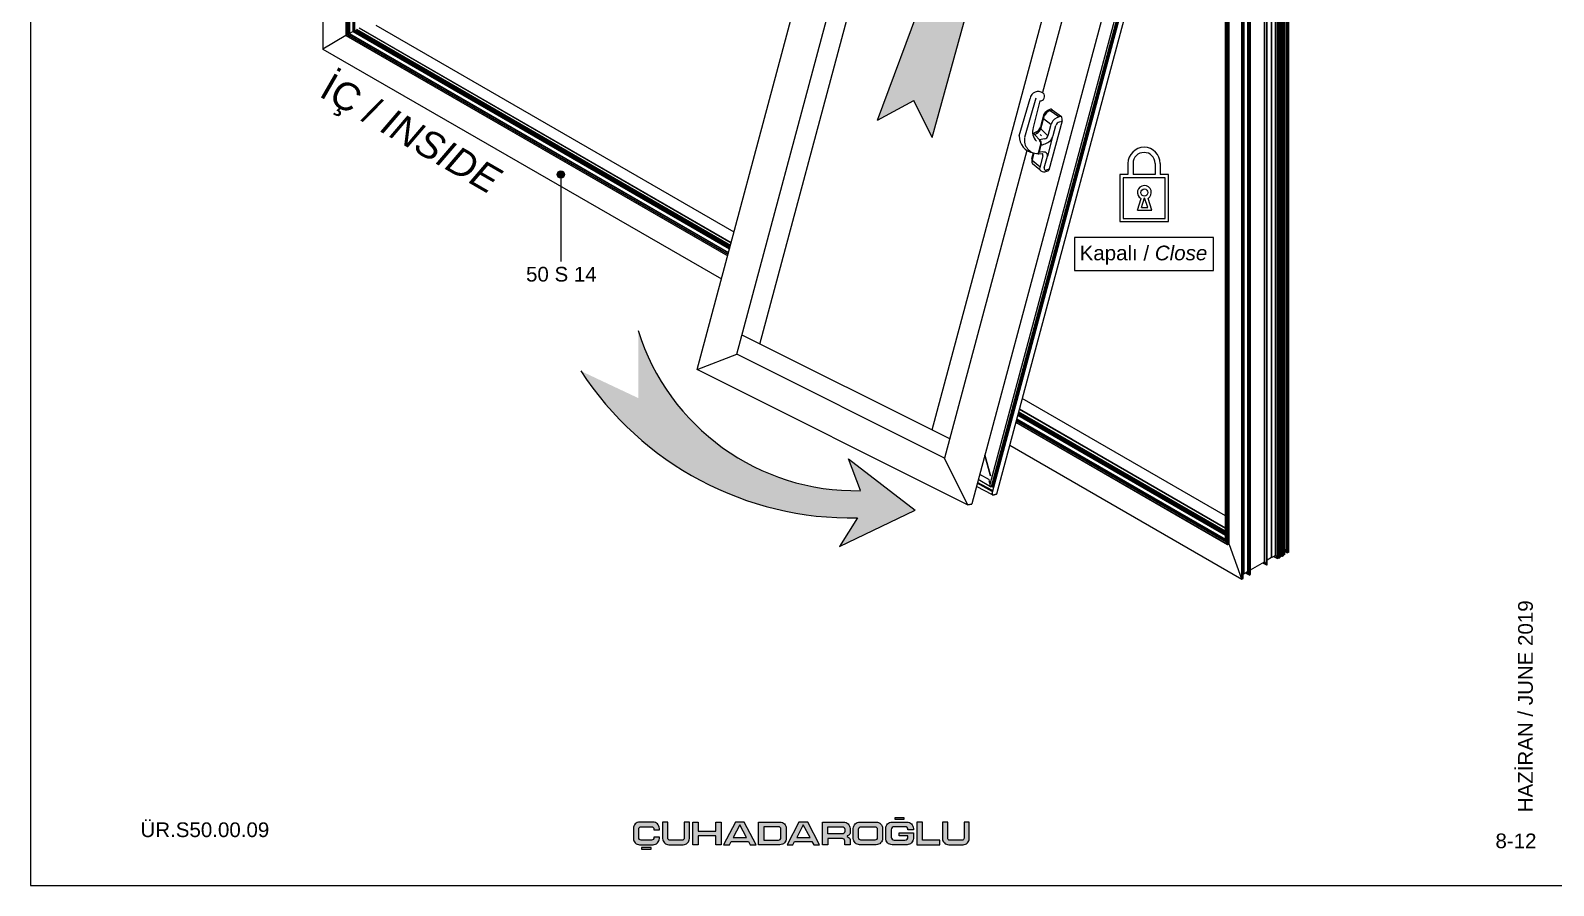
# Model space of a CAD drawing. Header units: millimetres. Extents: x 221 to 2771, y 196 to 840.
# Drawn here: x 461.3 to 668.9, y 195.6 to 312.1 of the extents above; entities that cross this region are included whole.
import ezdxf

# ---------------------------------------------------------------- set-up
doc = ezdxf.new("R2010")
doc.units = ezdxf.units.MM
for name, color, linetype in [('ANTET', 7, 'Continuous'), ('antet_k', 7, 'Continuous'), ('yazı_numara_k', 21, 'Continuous')]:
    doc.layers.add(name, color=color, linetype=linetype)
doc.styles.get("Standard").update_dxf_attribs({"font": 'arial.ttf'})

# ---------------------------------------------------------------- blocks, each defined once
blk = doc.blocks.new('yuvarlakk')
at = {"layer": 'yazı_numara_k'}
blk.add_hatch(color=21, dxfattribs=at).paths.add_polyline_path([(-159.09, 172.8, -1), (-160.09, 172.8, -1)])
at = {"layer": 'yazı_numara_k', "color": 21}
blk.add_circle((-159.59, 172.8), 0.5, dxfattribs=at)
blk = doc.blocks.new('K-1')
at = {"color": 7}
for p, q in [((-4994.1, -1515.8), (-4986.5, -1487.3)), ((-4990.6, -1517.6), (-4983.6, -1491.5)), ((-4988.6, -1518.5), (-4981.6, -1492.4)), ((-4986.9, -1519.4), (-4979.9, -1493.3)), ((-4980.3, -1483.9), (-4986.3, -1486.9)), ((-4986.3, -1486.9), (-4980.3, -1483.9)), ((-4986.3, -1488), (-4985.1, -1490.1)), ((-4985.1, -1490.1), (-4986.3, -1488)), ((-4983.9, -1491.3), (-4491.8, -1737.4)), ((-4979.9, -1483.9), (-4481.5, -1733.1)), ((-5403.1, -2916.6), (-5025.3, -1506.7)), ((-5019.3, -1503.4), (-5025.3, -1506.4)), ((-5025.3, -1506.4), (-5019.3, -1503.4)), ((-4985.4, -1603.6), (-5025.3, -1507.3)), ((-5018.9, -1503.4), (-4526.3, -1749.7)), ((-4980, -1522.9), (-4975.2, -1505.1)), ((-4977.8, -1499.7), (-4978.2, -1499.8)), ((-4978.2, -1499.8), (-4977.8, -1499.7)), ((-4978.2, -1502.1), (-4977.4, -1503.3)), ((-4977.4, -1503.3), (-4978.2, -1502.1)), ((-4977.6, -1499.7), (-4496.7, -1740.1)), ((-4976.4, -1504.4), (-4975.3, -1505.1)), ((-4975.3, -1505.1), (-4976.4, -1504.4)), ((-4976.2, -1500.4), (-4976.2, -1498.6)), ((-4976.1, -1499), (-4975.2, -1500.6)), ((-4975.2, -1500.6), (-4976.1, -1499)), ((-4975.9, -1498.4), (-4494.2, -1739.2)), ((-4975.7, -1495.4), (-4973.7, -1498.8)), ((-4973.7, -1498.8), (-4975.7, -1495.4)), ((-4975.1, -1505.3), (-4972.5, -1509.9)), ((-4972.5, -1509.9), (-4975.1, -1505.3)), ((-4972.2, -1510.1), (-4501.8, -1745.3)), ((-4959, -1533.3), (-4965.1, -1513.6)), ((-5331, -2889), (-4986.1, -1601.8)), ((-4985.4, -1603.6), (-4609.3, -1791.6)), ((-5289.5, -2870.3), (-4963.6, -1653.9)), ((-4994.7, -1638.4), (-4618.6, -1826.4)), ((-4496.7, -1740.1), (-4869, -3129.6)), ((-4491.8, -1737.4), (-4867.6, -3140)), ((-4494.2, -1739.2), (-4866.8, -3129.5)), ((-4481.5, -1733.1), (-4859.3, -3143)), ((-4501.8, -1745.3), (-4496.7, -1740.1)), ((-4496.7, -1740.1), (-4494.2, -1739.2)), ((-4494.2, -1739.2), (-4491.8, -1737.4)), ((-4491.8, -1737.4), (-4481.5, -1733.1)), ((-4526.3, -1749.9), (-4904.4, -3160.9)), ((-4501.8, -1745.3), (-4871.6, -3125.3)), ((-4526.3, -1749.9), (-4609.3, -1791.6)), ((-4609.3, -1791.6), (-4775.9, -2413.5)), ((-4650.8, -1810.3), (-4976.7, -3026.7)), ((-4804.1, -2518.8), (-4953.9, -3077.6)), ((-4944.5, -3042.8), (-5321.7, -2854.2)), ((-5403.1, -2916.6), (-5331, -2889)), ((-4953.9, -3077.6), (-5331, -2889)), ((-4911.9, -3162.2), (-5403.1, -2916.6)), ((-4912, -3162), (-4953.9, -3077.6)), ((-4870.4, -3110), (-4880.6, -3072.2)), ((-4880.6, -3072.2), (-4870.4, -3110)), ((-4867.2, -3138.5), (-4894.3, -3123.4)), ((-4866.7, -3136.4), (-4893.9, -3121.6)), ((-4870.3, -3129.5), (-4892.5, -3116.6)), ((-4872.3, -3117.2), (-4890, -3107.2)), ((-4871.3, -3123.8), (-4872.6, -3118.7)), ((-4872.6, -3118.7), (-4871.3, -3123.8)), ((-4871.2, -3128.1), (-4871.5, -3126.7)), ((-4871.5, -3126.7), (-4871.2, -3128.1)), ((-4866.5, -3144.5), (-4895.8, -3128.9)), ((-4869.2, -3129.8), (-4869.5, -3129.8)), ((-4869.5, -3129.8), (-4869.2, -3129.8)), ((-4867.2, -3129.6), (-4868.7, -3128.3)), ((-4867.4, -3129.2), (-4867.9, -3127.5)), ((-4867.9, -3127.5), (-4867.4, -3129.2)), ((-4866.9, -3143.8), (-4867.6, -3141.4)), ((-4867.6, -3141.4), (-4866.9, -3143.8)), ((-4859.5, -3143.3), (-4866.1, -3144.7)), ((-4866.1, -3144.7), (-4859.5, -3143.3)), ((-4865, -3130.1), (-4865.6, -3127.9)), ((-4865.6, -3127.9), (-4865, -3130.1)), ((-4904.7, -3161.3), (-4911.3, -3162.7)), ((-4911.3, -3162.7), (-4904.7, -3161.3))]:
    blk.add_line(p, q, dxfattribs=at)
for p, q in [((-4818.1, -2492.1), (-4798.5, -2424.2)), ((-4808.1, -2494.6), (-4787.4, -2423.3)), ((-4780.9, -2428.3), (-4793, -2476.9)), ((-4773.3, -2452.5), (-4779.7, -2475.6)), ((-4779, -2479.5), (-4772.8, -2456.9)), ((-4760.6, -2471.6), (-4773.9, -2460.9)), ((-4761.9, -2446.4), (-4758.3, -2444.7)), ((-4746.5, -2457.8), (-4761.9, -2446.4)), ((-4758.4, -2444.6), (-4741.3, -2456.9)), ((-4788, -2485.5), (-4793.6, -2488.3)), ((-4790.2, -2489.9), (-4780, -2500.6)), ((-4778, -2491.9), (-4780.1, -2489.6)), ((-4766, -2492.2), (-4779, -2479.5)), ((-4761.2, -2473.8), (-4766, -2492.2)), ((-4740.3, -2465.1), (-4764.2, -2554.4)), ((-4756.6, -2491.7), (-4751.6, -2473)), ((-4745.6, -2466.9), (-4740.3, -2465.3)), ((-4782.6, -2521.4), (-4778.9, -2507.2)), ((-4778.1, -2506.6), (-4782.5, -2522.9)), ((-4772, -2497.3), (-4781.1, -2499.5)), ((-4758.1, -2495.7), (-4766.9, -2529.2)), ((-4795.2, -2533.4), (-4792.4, -2523)), ((-4780.7, -2548.1), (-4794.3, -2537.3)), ((-4780.7, -2553.9), (-4794.3, -2542.7)), ((-4794.1, -2535.6), (-4790.8, -2523.5)), ((-4782.8, -2524.6), (-4776.6, -2524.3)), ((-4775.4, -2528.3), (-4781, -2549.4)), ((-4772.6, -2550.4), (-4766.9, -2529.2)), ((-4763.8, -2552.9), (-4769.2, -2554.5))]:
    blk.add_line(p, q)
for centre, radius, start, end in [((-4783.7, -2426.4), 15, 52.7871, 171.5945), ((-4779.9, -2420.4), 7.97, 263.1795, 48.2215), ((-4750.2, -2471.1), 29.6, 112.6899, 141.1267), ((-4756.6, -2462.7), 17.2, 107.8352, 160.1343), ((-4760.8, -2447.3), 3.62, 48.1609, 103.2485), ((-4740.4, -2478), 21.1, 92.4587, 142.2446), ((-4755.1, -2462.8), 15, 350.9978, 23.0368), ((-4768, -2484.1), 26, 163.9844, 223.5062), ((-4794.4, -2494.5), 6.21, 47.5105, 82.3819), ((-4794.7, -2473), 17, 283.7382, 337.6184), ((-4793.6, -2472.3), 14.4, 293.3289, 346.6633), ((-4740.4, -2478.4), 21.3, 141.3732, 167.5838), ((-4742.7, -2475.8), 9.31, 107.8377, 162.4542), ((-4787.5, -2492.8), 30.6, 178.7178, 260.6858), ((-4784.3, -2499.9), 24.5, 170.2801, 269.9979), ((-4789.3, -2506.9), 10.4, 358.3881, 44.152), ((-4787.9, -2506.4), 9.77, 359.0101, 36.3014), ((-4782, -2477.8), 30.9, 276.3442, 315.1928), ((-4773, -2490), 7.39, 277.9881, 342.6415), ((-4783.2, -2484.5), 27.5, 326.9254, 344.8784), ((-4779, -2536.5), 16.5, 169.3825, 202.0103), ((-4786.7, -2537.3), 7.51, 166.4554, 201.5888), ((-4788.6, -2520.1), 6.1, 315.0569, 347.817), ((-4784.6, -2522.2), 2.18, 277.0664, 340.7838), ((-4783.4, -2523.4), 1.36, 228.8686, 298.0319), ((-4776.7, -2546.5), 25.2, 77.0342, 102.7523), ((-4776.5, -2525.7), 1.38, 19.3484, 94.2982), ((-4781.2, -2526.4), 6.15, 342.1651, 11.623), ((-4772.7, -2527.7), 5.93, 345.0792, 74.28), ((-4773.3, -2551.2), 7.89, 167.1052, 200.4376), ((-4773.4, -2547.8), 9.54, 219.8388, 280.6142), ((-4769.8, -2551.6), 3.02, 157.3493, 281.7077), ((-4778.5, -2527.2), 30.8, 282.8344, 297.6659)]:
    blk.add_arc(centre, radius, start, end)
for centre, major_axis, start_param, end_param in [((-4985.8, -1487.8), (0.534, -0.864), 3.091253, 4.66205), ((-4985.8, -1487.8), (0.534, -0.864), 3.091253, 4.66205), ((-4984.1, -1489.6), (-1.07, 1.73), 1.520457, 2.406534), ((-4984.1, -1489.6), (-1.07, 1.73), 1.520457, 2.406534), ((-4979.9, -1484.6), (0.427, -0.691), 2.406534, 3.091253), ((-4979.9, -1484.6), (0.427, -0.691), 2.406534, 3.091253), ((-5024.9, -1507.1), (-0.427, 0.691), 6.232846, 7.803642), ((-5024.9, -1507.1), (-0.427, 0.691), 6.232846, 7.803642), ((-5018.8, -1504.3), (-0.534, 0.864), 5.548127, 6.232846), ((-5018.8, -1504.3), (-0.534, 0.864), 5.548127, 6.232846), ((-4977.1, -1501.6), (1.07, -1.73), 3.091253, 4.66205), ((-4977.1, -1501.6), (1.07, -1.73), 3.091253, 4.66205), ((-4977.5, -1500.2), (0.32, -0.519), 2.406534, 3.091253), ((-4977.5, -1500.2), (0.32, -0.519), 2.406534, 3.091253), ((-4976.4, -1502.8), (-1.07, 1.73), 1.520457, 2.305855), ((-4976.4, -1502.8), (-1.07, 1.73), 1.520457, 2.305855), ((-4975.8, -1498.9), (0.32, -0.519), 2.406534, 4.66205), ((-4975.8, -1498.9), (0.32, -0.519), 2.406534, 4.66205), ((-4975.3, -1505.4), (-0.214, 0.346), 4.66205, 5.447448), ((-4975.3, -1505.4), (-0.214, 0.346), 4.66205, 5.447448), ((-4975.5, -1500.8), (0.32, -0.519), 0.902539, 1.520457), ((-4975.5, -1500.8), (0.32, -0.519), 0.902539, 1.520457), ((-4974, -1499), (0.32, -0.519), 0.2232, 1.520457), ((-4974, -1499), (0.32, -0.519), 0.2232, 1.520457), ((-4972.2, -1509.8), (-0.214, 0.346), 1.520457, 2.406534), ((-4972.2, -1509.8), (-0.214, 0.346), 1.520457, 2.406534), ((-4872.4, -3118.7), (0.117, -0.389), 3.876651, 4.66205), ((-4872.4, -3118.7), (0.117, -0.389), 3.876651, 4.66205), ((-4870.4, -3126.5), (0.58, -1.95), 3.876651, 4.66205), ((-4870.4, -3126.5), (0.58, -1.95), 3.876651, 4.66205), ((-4871.5, -3123.8), (0.117, -0.389), 0.735059, 1.520457), ((-4871.5, -3123.8), (0.117, -0.389), 0.735059, 1.520457), ((-4870, -3127.9), (-0.58, 1.95), 1.520457, 3.091253), ((-4870, -3127.9), (-0.58, 1.95), 1.520457, 3.091253), ((-4869.3, -3129.2), (-0.175, 0.584), 3.091253, 3.876651), ((-4869.3, -3129.2), (-0.175, 0.584), 3.091253, 3.876651), ((-4868.3, -3127.5), (-0.175, 0.584), 4.66205, 5.874526), ((-4868.3, -3127.5), (-0.175, 0.584), 4.66205, 5.874526), ((-4866.4, -3141.2), (0.58, -1.95), 3.876651, 4.66205), ((-4866.4, -3141.2), (0.58, -1.95), 3.876651, 4.66205), ((-4867.1, -3129.1), (-0.175, 0.584), 1.520457, 3.876651), ((-4867.1, -3129.1), (-0.175, 0.584), 1.520457, 3.876651), ((-4866.4, -3143.7), (-0.292, 0.973), 1.520457, 3.091253), ((-4866.4, -3143.7), (-0.292, 0.973), 1.520457, 3.091253), ((-4865.9, -3128), (-0.175, 0.584), 4.66205, 7.018244), ((-4865.9, -3128), (-0.175, 0.584), 4.66205, 7.018244), ((-4859.7, -3142.5), (-0.234, 0.778), 3.091253, 3.876651), ((-4859.7, -3142.5), (-0.234, 0.778), 3.091253, 3.876651), ((-4911.5, -3161.9), (0.234, -0.778), 4.66205, 6.232846), ((-4911.5, -3161.9), (0.234, -0.778), 4.66205, 6.232846), ((-4905, -3160.3), (0.292, -0.973), 6.232846, 7.018244), ((-4905, -3160.3), (0.292, -0.973), 6.232846, 7.018244)]:
    blk.add_ellipse(centre, major_axis=major_axis, ratio=0.558745, start_param=start_param, end_param=end_param, dxfattribs=at)
blk = doc.blocks.new('kilit,')
at = {"color": 7}
for p, q in [((4560.27, -947.96), (4560.27, -949.48)), ((4560.98, -947.96), (4560.98, -949.48)), ((4563.97, -947.96), (4563.97, -949.48)), ((4564.68, -947.96), (4564.68, -949.48)), ((4561.57, -954.32), (4562.07, -952.75)), ((4561.57, -954.32), (4563.52, -954.32)), ((4562.12, -953.95), (4562.54, -952.63)), ((4562.12, -953.95), (4562.97, -953.95)), ((4562.97, -953.95), (4562.54, -952.63)), ((4563.52, -954.32), (4563.01, -952.72))]:
    blk.add_line(p, q, dxfattribs=at)
for points in [[(4560.27, -949.48), (4559.17, -949.48), (4559.17, -955.89), (4565.78, -955.89), (4565.78, -949.48), (4564.68, -949.48)], [(4563.97, -949.48), (4560.98, -949.48)]]:
    blk.add_lwpolyline(points, dxfattribs=at)
blk.add_lwpolyline([(4559.62, -949.93), (4559.62, -955.44), (4565.33, -955.44), (4565.33, -949.93)], close=True, dxfattribs=at)
blk.add_circle((4562.51, -951.92), 0.48, dxfattribs=at)
for centre, radius, start, end in [((4562.47, -947.96), 2.2, 0, 180), ((4562.47, -947.96), 1.5, 0, 180), ((4562.51, -951.92), 0.944, 301.491, 242.024)]:
    blk.add_arc(centre, radius, start, end, dxfattribs=at)
blk = doc.blocks.new('Rev.No.1A')
at = {"insert": (-570.02, 4668.22), "char_height": 2, "width": 54.4479, "attachment_point": 1}
blk.add_mtext('{\\C7;ÜR.S50.00.09}', dxfattribs=at)
blk = doc.blocks.new('S1.A')
at = {"color": 252}
blk.add_lwpolyline([(2269.17, -494.13), (2269.17, -791.13), (2479.17, -791.13), (2479.17, -494.13)], close=True, dxfattribs=at)
blk.add_blockref('Rev.No.1A', (2854.18, -5450.74))
blk = doc.blocks.new('ÇUHADAROĞLU')
at = {"layer": 'ANTET'}
h = blk.add_hatch(color=7, dxfattribs=at)
h.paths.add_polyline_path([(159.1, 19.64, -0.414214), (159.42, 19.96), (160.84, 19.96, -0.414214), (161.16, 19.64), (161.16, 19.54), (161.9, 19.54), (161.9, 19.73, 0.414214), (161.05, 20.59), (159.21, 20.59, 0.414214), (158.36, 19.73), (158.36, 18.36, 0.414214), (159.21, 17.51), (161.05, 17.51, 0.414214), (161.9, 18.36), (161.9, 18.55), (161.16, 18.55), (161.16, 18.46, -0.414214), (160.84, 18.13), (159.42, 18.13, -0.414214), (159.1, 18.46)])
h.paths.add_polyline_path([(159.48, 17.12), (159.48, 16.9), (160.78, 16.9), (160.78, 17.12)])
h.paths.add_polyline_path([(165.15, 17.51, 0.414214), (166, 18.36), (166, 20.59), (165.29, 20.59), (165.29, 18.39, -0.414214), (165.03, 18.13), (163.32, 18.13, -0.414214), (163.06, 18.39), (163.06, 20.59), (162.35, 20.59), (162.35, 18.36, 0.414214), (163.2, 17.51)])
h.paths.add_polyline_path([(167.19, 18.73), (169.58, 18.73), (169.58, 17.51), (170.32, 17.51), (170.32, 20.59), (169.58, 20.59), (169.58, 19.36), (167.19, 19.36), (167.19, 20.59), (166.45, 20.59), (166.45, 17.51), (167.19, 17.51)])
h.paths.add_polyline_path([(170.66, 17.51), (171.46, 17.51), (171.69, 17.95), (174.05, 17.95), (174.29, 17.51), (175.09, 17.51), (173.48, 20.6), (172.27, 20.6)])
h.paths.add_polyline_path([(171.97, 18.49), (172.87, 20.23), (173.78, 18.49)], flags=16)
h.paths.add_polyline_path([(175.43, 17.51), (178.34, 17.51, 0.414214), (179.19, 18.36), (179.19, 19.73, 0.414214), (178.34, 20.59), (175.43, 20.59)])
h.paths.add_polyline_path([(176.14, 19.96), (178.15, 19.96, -0.414214), (178.47, 19.64), (178.47, 18.46, -0.414214), (178.15, 18.13), (176.14, 18.13)], flags=16)
h.paths.add_polyline_path([(180.34, 17.95), (182.7, 17.95), (182.94, 17.51), (183.74, 17.51), (182.13, 20.6), (180.92, 20.6), (179.31, 17.51), (180.11, 17.51)])
h.paths.add_polyline_path([(180.62, 18.49), (181.52, 20.23), (182.43, 18.49)], flags=16)
h.paths.add_polyline_path([(184.84, 18.34), (186.84, 18.34, -0.414214), (187.17, 18.02), (187.17, 17.51), (187.88, 17.51), (187.88, 18.21, 0.203358), (187.78, 18.44, 0.098259), (187.5, 18.62), (187.5, 18.7, 0.058399), (187.74, 18.83, 0.246853), (187.88, 19.09), (187.88, 19.73, 0.414214), (187.03, 20.59), (184.13, 20.59), (184.13, 17.51), (184.84, 17.51)])
h.paths.add_polyline_path([(184.84, 18.99), (184.84, 19.96), (186.82, 19.96, -0.414214), (187.17, 19.61), (187.17, 19.31, -0.414214), (186.84, 18.99)], flags=16)
h.paths.add_polyline_path([(191.45, 17.51, 0.414214), (192.31, 18.36), (192.31, 19.73, 0.414214), (191.45, 20.59), (189.19, 20.59, 0.414214), (188.33, 19.73), (188.33, 18.36, 0.414214), (189.19, 17.51)])
h.paths.add_polyline_path([(189.37, 18.13, -0.414214), (189.05, 18.46), (189.05, 19.64, -0.414214), (189.37, 19.96), (191.27, 19.96, -0.414214), (191.59, 19.64), (191.59, 18.46, -0.414214), (191.27, 18.13)], flags=16)
h.paths.add_polyline_path([(193.61, 17.51), (195.66, 17.51, 0.414214), (196.51, 18.36), (196.51, 19.11), (194.59, 19.11), (194.59, 18.7), (195.78, 18.7), (195.78, 18.54, -0.414214), (195.37, 18.13), (193.9, 18.13, -0.414214), (193.49, 18.54), (193.49, 19.55, -0.414214), (193.9, 19.96), (195.37, 19.96, -0.407741), (195.78, 19.56), (196.51, 19.56), (196.51, 19.73, 0.414214), (195.66, 20.59), (193.61, 20.59, 0.414214), (192.76, 19.73), (192.76, 18.36, 0.414214)])
h.paths.add_polyline_path([(195.28, 20.97), (195.28, 21.19), (193.99, 21.19), (193.99, 20.97)])
h.paths.add_polyline_path([(200.14, 17.51), (200.14, 18.13), (197.76, 18.13), (197.76, 20.59), (196.97, 20.59), (196.97, 17.51)])
h.paths.add_polyline_path([(201.2, 18.39), (201.2, 20.59), (200.48, 20.59), (200.48, 18.36, 0.414214), (201.34, 17.51), (203.28, 17.51, 0.414214), (204.13, 18.36), (204.13, 20.59), (203.42, 20.59), (203.42, 18.39, -0.414214), (203.16, 18.13), (201.46, 18.13, -0.414214)])
h = blk.add_hatch(color=7, dxfattribs=at)
h.paths.add_polyline_path([(159.1, 19.64, -0.414214), (159.42, 19.96), (160.84, 19.96, -0.414214), (161.16, 19.64), (161.16, 19.54), (161.9, 19.54), (161.9, 19.73, 0.414214), (161.05, 20.59), (159.21, 20.59, 0.414214), (158.36, 19.73), (158.36, 18.36, 0.414214), (159.21, 17.51), (161.05, 17.51, 0.414214), (161.9, 18.36), (161.9, 18.55), (161.16, 18.55), (161.16, 18.46, -0.414214), (160.84, 18.13), (159.42, 18.13, -0.414214), (159.1, 18.46)])
h.paths.add_polyline_path([(159.48, 17.12), (159.48, 16.9), (160.78, 16.9), (160.78, 17.12)])
h.paths.add_polyline_path([(165.15, 17.51, 0.414214), (166, 18.36), (166, 20.59), (165.29, 20.59), (165.29, 18.39, -0.414214), (165.03, 18.13), (163.32, 18.13, -0.414214), (163.06, 18.39), (163.06, 20.59), (162.35, 20.59), (162.35, 18.36, 0.414214), (163.2, 17.51)])
h.paths.add_polyline_path([(167.19, 18.73), (169.58, 18.73), (169.58, 17.51), (170.32, 17.51), (170.32, 20.59), (169.58, 20.59), (169.58, 19.36), (167.19, 19.36), (167.19, 20.59), (166.45, 20.59), (166.45, 17.51), (167.19, 17.51)])
h.paths.add_polyline_path([(170.66, 17.51), (171.46, 17.51), (171.69, 17.95), (174.05, 17.95), (174.29, 17.51), (175.09, 17.51), (173.48, 20.6), (172.27, 20.6)])
h.paths.add_polyline_path([(171.97, 18.49), (172.87, 20.23), (173.78, 18.49)], flags=16)
h.paths.add_polyline_path([(175.43, 17.51), (178.34, 17.51, 0.414214), (179.19, 18.36), (179.19, 19.73, 0.414214), (178.34, 20.59), (175.43, 20.59)])
h.paths.add_polyline_path([(176.14, 19.96), (178.15, 19.96, -0.414214), (178.47, 19.64), (178.47, 18.46, -0.414214), (178.15, 18.13), (176.14, 18.13)], flags=16)
h.paths.add_polyline_path([(180.34, 17.95), (182.7, 17.95), (182.94, 17.51), (183.74, 17.51), (182.13, 20.6), (180.92, 20.6), (179.31, 17.51), (180.11, 17.51)])
h.paths.add_polyline_path([(180.62, 18.49), (181.52, 20.23), (182.43, 18.49)], flags=16)
h.paths.add_polyline_path([(184.84, 18.34), (186.84, 18.34, -0.414214), (187.17, 18.02), (187.17, 17.51), (187.88, 17.51), (187.88, 18.21, 0.203358), (187.78, 18.44, 0.098259), (187.5, 18.62), (187.5, 18.7, 0.058399), (187.74, 18.83, 0.246853), (187.88, 19.09), (187.88, 19.73, 0.414214), (187.03, 20.59), (184.13, 20.59), (184.13, 17.51), (184.84, 17.51)])
h.paths.add_polyline_path([(184.84, 18.99), (184.84, 19.96), (186.82, 19.96, -0.414214), (187.17, 19.61), (187.17, 19.31, -0.414214), (186.84, 18.99)], flags=16)
h.paths.add_polyline_path([(191.45, 17.51, 0.414214), (192.31, 18.36), (192.31, 19.73, 0.414214), (191.45, 20.59), (189.19, 20.59, 0.414214), (188.33, 19.73), (188.33, 18.36, 0.414214), (189.19, 17.51)])
h.paths.add_polyline_path([(189.37, 18.13, -0.414214), (189.05, 18.46), (189.05, 19.64, -0.414214), (189.37, 19.96), (191.27, 19.96, -0.414214), (191.59, 19.64), (191.59, 18.46, -0.414214), (191.27, 18.13)], flags=16)
h.paths.add_polyline_path([(193.61, 17.51), (195.66, 17.51, 0.414214), (196.51, 18.36), (196.51, 19.11), (194.59, 19.11), (194.59, 18.7), (195.78, 18.7), (195.78, 18.54, -0.414214), (195.37, 18.13), (193.9, 18.13, -0.414214), (193.49, 18.54), (193.49, 19.55, -0.414214), (193.9, 19.96), (195.37, 19.96, -0.407741), (195.78, 19.56), (196.51, 19.56), (196.51, 19.73, 0.414214), (195.66, 20.59), (193.61, 20.59, 0.414214), (192.76, 19.73), (192.76, 18.36, 0.414214)])
h.paths.add_polyline_path([(195.28, 20.97), (195.28, 21.19), (193.99, 21.19), (193.99, 20.97)])
h.paths.add_polyline_path([(200.14, 17.51), (200.14, 18.13), (197.76, 18.13), (197.76, 20.59), (196.97, 20.59), (196.97, 17.51)])
h.paths.add_polyline_path([(201.2, 18.39), (201.2, 20.59), (200.48, 20.59), (200.48, 18.36, 0.414214), (201.34, 17.51), (203.28, 17.51, 0.414214), (204.13, 18.36), (204.13, 20.59), (203.42, 20.59), (203.42, 18.39, -0.414214), (203.16, 18.13), (201.46, 18.13, -0.414214)])
at = {"layer": 'ANTET', "color": 7}
for points in [[(193.99, 21.19), (193.99, 20.97), (195.28, 20.97), (195.28, 21.19)], [(193.99, 21.19), (193.99, 20.97), (195.28, 20.97), (195.28, 21.19)], [(167.19, 20.59), (167.19, 19.36), (169.58, 19.36), (169.58, 20.59), (170.32, 20.59), (170.32, 17.51), (169.58, 17.51), (169.58, 18.73), (167.19, 18.73), (167.19, 17.51), (166.45, 17.51), (166.45, 20.59)], [(167.19, 20.59), (167.19, 19.36), (169.58, 19.36), (169.58, 20.59), (170.32, 20.59), (170.32, 17.51), (169.58, 17.51), (169.58, 18.73), (167.19, 18.73), (167.19, 17.51), (166.45, 17.51), (166.45, 20.59)], [(171.46, 17.51), (171.69, 17.95), (174.05, 17.95), (174.29, 17.51), (175.09, 17.51), (173.48, 20.6), (172.27, 20.6), (170.66, 17.51)], [(171.46, 17.51), (171.69, 17.95), (174.05, 17.95), (174.29, 17.51), (175.09, 17.51), (173.48, 20.6), (172.27, 20.6), (170.66, 17.51)], [(171.97, 18.49), (173.78, 18.49), (172.87, 20.23)], [(171.97, 18.49), (173.78, 18.49), (172.87, 20.23)], [(180.11, 17.51), (180.34, 17.95), (182.7, 17.95), (182.94, 17.51), (183.74, 17.51), (182.13, 20.6), (180.92, 20.6), (179.31, 17.51)], [(180.11, 17.51), (180.34, 17.95), (182.7, 17.95), (182.94, 17.51), (183.74, 17.51), (182.13, 20.6), (180.92, 20.6), (179.31, 17.51)], [(180.62, 18.49), (182.43, 18.49), (181.52, 20.23)], [(180.62, 18.49), (182.43, 18.49), (181.52, 20.23)], [(196.97, 20.59), (196.97, 17.51), (200.14, 17.51), (200.14, 18.13), (197.76, 18.13), (197.76, 20.59)], [(196.97, 20.59), (196.97, 17.51), (200.14, 17.51), (200.14, 18.13), (197.76, 18.13), (197.76, 20.59)], [(159.48, 17.12), (159.48, 16.9), (160.78, 16.9), (160.78, 17.12)], [(159.48, 17.12), (159.48, 16.9), (160.78, 16.9), (160.78, 17.12)]]:
    blk.add_lwpolyline(points, close=True, dxfattribs=at)
for points in [[(159.42, 18.13, -0.414214), (159.1, 18.46), (159.1, 19.64, -0.414214), (159.42, 19.96), (160.84, 19.96, -0.414214), (161.16, 19.64), (161.16, 19.54), (161.9, 19.54), (161.9, 19.73, 0.414214), (161.05, 20.59), (159.21, 20.59, 0.414214), (158.36, 19.73), (158.36, 18.36, 0.414214), (159.21, 17.51), (161.05, 17.51, 0.414214), (161.9, 18.36), (161.9, 18.55), (161.16, 18.55), (161.16, 18.46, -0.414214), (160.84, 18.13)], [(159.42, 18.13, -0.414214), (159.1, 18.46), (159.1, 19.64, -0.414214), (159.42, 19.96), (160.84, 19.96, -0.414214), (161.16, 19.64), (161.16, 19.54), (161.9, 19.54), (161.9, 19.73, 0.414214), (161.05, 20.59), (159.21, 20.59, 0.414214), (158.36, 19.73), (158.36, 18.36, 0.414214), (159.21, 17.51), (161.05, 17.51, 0.414214), (161.9, 18.36), (161.9, 18.55), (161.16, 18.55), (161.16, 18.46, -0.414214), (160.84, 18.13)], [(165.03, 18.13), (163.32, 18.13, -0.414214), (163.06, 18.39), (163.06, 20.59), (162.35, 20.59), (162.35, 18.36, 0.414214), (163.2, 17.51), (165.15, 17.51, 0.414214), (166, 18.36), (166, 20.59), (165.29, 20.59), (165.29, 18.39, -0.414214)], [(165.03, 18.13), (163.32, 18.13, -0.414214), (163.06, 18.39), (163.06, 20.59), (162.35, 20.59), (162.35, 18.36, 0.414214), (163.2, 17.51), (165.15, 17.51, 0.414214), (166, 18.36), (166, 20.59), (165.29, 20.59), (165.29, 18.39, -0.414214)], [(175.43, 17.51), (175.43, 20.59), (178.34, 20.59, -0.414214), (179.19, 19.73), (179.19, 18.36, -0.414214), (178.34, 17.51)], [(175.43, 17.51), (175.43, 20.59), (178.34, 20.59, -0.414214), (179.19, 19.73), (179.19, 18.36, -0.414214), (178.34, 17.51)], [(178.47, 19.64, 0.414214), (178.15, 19.96), (176.14, 19.96), (176.14, 18.13), (178.15, 18.13, 0.414214), (178.47, 18.46)], [(178.47, 19.64, 0.414214), (178.15, 19.96), (176.14, 19.96), (176.14, 18.13), (178.15, 18.13, 0.414214), (178.47, 18.46)], [(187.88, 18.21), (187.88, 17.51), (187.17, 17.51), (187.17, 18.02, 0.414214), (186.84, 18.34), (184.84, 18.34), (184.84, 17.51), (184.13, 17.51), (184.13, 20.59), (187.03, 20.59, -0.414214), (187.88, 19.73), (187.88, 19.09, -0.246853), (187.74, 18.83, -0.058399), (187.5, 18.7), (187.5, 18.62, -0.098259), (187.78, 18.44, -0.203358)], [(187.88, 18.21), (187.88, 17.51), (187.17, 17.51), (187.17, 18.02, 0.414214), (186.84, 18.34), (184.84, 18.34), (184.84, 17.51), (184.13, 17.51), (184.13, 20.59), (187.03, 20.59, -0.414214), (187.88, 19.73), (187.88, 19.09, -0.246853), (187.74, 18.83, -0.058399), (187.5, 18.7), (187.5, 18.62, -0.098259), (187.78, 18.44, -0.203358)], [(186.82, 19.96, -0.414214), (187.17, 19.61), (187.17, 19.31, -0.414214), (186.84, 18.99), (184.84, 18.99), (184.84, 19.96)], [(186.82, 19.96, -0.414214), (187.17, 19.61), (187.17, 19.31, -0.414214), (186.84, 18.99), (184.84, 18.99), (184.84, 19.96)], [(191.45, 17.51), (189.19, 17.51, -0.414214), (188.33, 18.36), (188.33, 19.73, -0.414214), (189.19, 20.59), (191.45, 20.59, -0.414214), (192.31, 19.73), (192.31, 18.36, -0.414214)], [(191.45, 17.51), (189.19, 17.51, -0.414214), (188.33, 18.36), (188.33, 19.73, -0.414214), (189.19, 20.59), (191.45, 20.59, -0.414214), (192.31, 19.73), (192.31, 18.36, -0.414214)], [(191.59, 19.64), (191.59, 18.46, -0.414214), (191.27, 18.13), (189.37, 18.13, -0.414214), (189.05, 18.46), (189.05, 19.64, -0.414214), (189.37, 19.96), (191.27, 19.96, -0.414214)], [(191.59, 19.64), (191.59, 18.46, -0.414214), (191.27, 18.13), (189.37, 18.13, -0.414214), (189.05, 18.46), (189.05, 19.64, -0.414214), (189.37, 19.96), (191.27, 19.96, -0.414214)], [(195.78, 18.54), (195.78, 18.7), (194.59, 18.7), (194.59, 19.11), (196.51, 19.11), (196.51, 18.36, -0.414214), (195.66, 17.51), (193.61, 17.51, -0.414214), (192.76, 18.36), (192.76, 19.73, -0.414214), (193.61, 20.59), (195.66, 20.59, -0.414214), (196.51, 19.73), (196.51, 19.56), (195.78, 19.56, 0.407741), (195.37, 19.96), (193.9, 19.96, 0.414214), (193.49, 19.55), (193.49, 18.54, 0.414214), (193.9, 18.13), (195.37, 18.13, 0.414214)], [(195.78, 18.54), (195.78, 18.7), (194.59, 18.7), (194.59, 19.11), (196.51, 19.11), (196.51, 18.36, -0.414214), (195.66, 17.51), (193.61, 17.51, -0.414214), (192.76, 18.36), (192.76, 19.73, -0.414214), (193.61, 20.59), (195.66, 20.59, -0.414214), (196.51, 19.73), (196.51, 19.56), (195.78, 19.56, 0.407741), (195.37, 19.96), (193.9, 19.96, 0.414214), (193.49, 19.55), (193.49, 18.54, 0.414214), (193.9, 18.13), (195.37, 18.13, 0.414214)], [(201.34, 17.51), (203.28, 17.51, 0.414214), (204.13, 18.36), (204.13, 20.59), (203.42, 20.59), (203.42, 18.39, -0.414214), (203.16, 18.13), (201.46, 18.13, -0.414214), (201.2, 18.39), (201.2, 20.59), (200.48, 20.59), (200.48, 18.36, 0.414214)], [(201.34, 17.51), (203.28, 17.51, 0.414214), (204.13, 18.36), (204.13, 20.59), (203.42, 20.59), (203.42, 18.39, -0.414214), (203.16, 18.13), (201.46, 18.13, -0.414214), (201.2, 18.39), (201.2, 20.59), (200.48, 20.59), (200.48, 18.36, 0.414214)]]:
    blk.add_lwpolyline(points, format="xyb", close=True, dxfattribs=at)
blk = doc.blocks.new('S50_SYF1')
blk.add_blockref('ÇUHADAROĞLU', (692.04, 2042.44))
at = {"layer": 'antet_k', "color": 0}
blk.add_blockref('S1.A', (-1500.92, 2845.51), dxfattribs=at)
blk = doc.blocks.new('50S14_DK1')
at = {"layer": 'yazı_numara_k', "color": 21, "insert": (1981.13, 2486.36), "char_height": 2, "attachment_point": 7}
blk.add_mtext('{\\fArial|b0|i0|c162|p34;50 S 14}', dxfattribs=at)
blk = doc.blocks.new('OK-1')
blk.add_hatch(color=32).paths.add_polyline_path([(-6684.7, -2865.6), (-6658.2, -2921.3), (-6641, -2769.6), (-6784.3, -2822.3), (-6723.8, -2834.8), (-7156.1, -3280.5), (-7081.2, -3274.2), (-7077.4, -3349.2)])
at = {"color": 1}
for p, q in [((-6784.3, -2822.3), (-6641, -2769.6)), ((-6658.2, -2921.3), (-6641, -2769.6)), ((-6723.8, -2834.8), (-6784.3, -2822.3)), ((-6684.7, -2865.6), (-6658.2, -2921.3))]:
    blk.add_line(p, q, dxfattribs=at)
at = {"color": 32}
for p, q in [((-7156.1, -3280.5), (-6723.8, -2834.8)), ((-7077.4, -3349.2), (-6684.7, -2865.6)), ((-7156.1, -3280.5), (-7081.2, -3274.2)), ((-7077.4, -3349.2), (-7081.2, -3274.2))]:
    blk.add_line(p, q, dxfattribs=at)
blk = doc.blocks.new('OK-2')
blk.add_hatch(color=32).paths.add_polyline_path([(-7101.8, -2570.6), (-7222.7, -2477.4), (-7201.1, -2535.2, -0.333472), (-7604.8, -2244.4), (-7604.7, -2367), (-7709.2, -2317.8, 0.258738), (-7206.2, -2584.7), (-7239.3, -2636.9)])
at = {"color": 32}
for p, q in [((-7201.1, -2535.2), (-7222.7, -2477.4)), ((-7222.7, -2477.4), (-7101.8, -2570.6)), ((-7239.3, -2636.9), (-7101.8, -2570.6)), ((-7206.2, -2584.7), (-7239.3, -2636.9))]:
    blk.add_line(p, q, dxfattribs=at)
for centre, radius, start, end in [((-7209.2, -2120.8), 414.5, 197.3535, 271.122), ((-7217, -1997.8), 587, 213.0307, 271.0565)]:
    blk.add_arc(centre, radius, start, end, dxfattribs=at)

msp = doc.modelspace()

# ---------------------------------------------------------------- linework, layer by layer
at = {"color": 8, "linetype": 'Continuous', "lineweight": 15}
for p, q in [((501.177, 435.383), (501.177, 309.603)), ((501.174, 431.043), (501.174, 309.529)), ((504.311, 431.003), (504.311, 311.447)), ((504.333, 430.99), (504.333, 311.459)), ((504.501, 430.893), (504.501, 311.556)), ((504.529, 430.877), (504.529, 311.573)), ((504.703, 430.777), (504.703, 311.673)), ((504.78, 430.732), (504.78, 311.718)), ((505.275, 430.446), (505.275, 312.003)), ((505.281, 312.007), (505.281, 430.443)), ((505.29, 430.437), (505.29, 312.012)), ((505.306, 430.428), (505.306, 312.021)), ((505.356, 430.399), (505.356, 312.05)), ((505.373, 430.39), (505.373, 312.06)), ((505.455, 430.343), (505.455, 312.107)), ((505.482, 430.327), (505.482, 312.123)), ((630.437, 288.289), (630.437, 365.44)), ((630.468, 288.289), (630.468, 365.458)), ((630.946, 288.289), (630.946, 365.733)), ((630.999, 288.289), (630.999, 365.764)), ((631.222, 288.289), (631.222, 365.893)), ((631.253, 288.289), (631.253, 365.911)), ((631.407, 288.289), (631.407, 366)), ((631.436, 288.289), (631.436, 366.001)), ((631.458, 288.289), (631.458, 366)), ((631.56, 288.289), (631.56, 366.028)), ((631.573, 288.289), (631.573, 366.095)), ((631.631, 288.289), (631.631, 366.129)), ((631.644, 288.289), (631.644, 366.137)), ((631.828, 288.289), (631.828, 366.243)), ((631.832, 288.289), (631.832, 366.245)), ((631.849, 288.289), (631.849, 366.255)), ((631.856, 288.289), (631.856, 366.259)), ((631.861, 288.289), (631.861, 366.262)), ((631.979, 288.289), (631.979, 366.288)), ((632.016, 288.289), (632.016, 366.291)), ((632.064, 288.289), (632.064, 366.35)), ((632.066, 288.289), (632.066, 366.38)), ((632.239, 288.289), (632.239, 366.48)), ((632.245, 288.289), (632.245, 366.484)), ((632.452, 288.289), (632.452, 366.603)), ((632.477, 366.617), (632.477, 288.289)), ((632.484, 288.289), (632.484, 366.621)), ((632.51, 288.289), (632.51, 366.637)), ((632.52, 288.289), (632.52, 366.642)), ((632.596, 288.289), (632.596, 366.686)), ((632.617, 288.289), (632.617, 366.698)), ((632.77, 288.289), (632.77, 366.787)), ((632.777, 288.289), (632.777, 366.79)), ((626.547, 288.289), (626.547, 363.194)), ((626.552, 288.289), (626.552, 363.197)), ((626.682, 288.289), (626.682, 363.272)), ((626.714, 288.289), (626.714, 363.29)), ((627.186, 288.289), (627.186, 363.563)), ((627.234, 363.591), (627.234, 288.289)), ((627.239, 288.289), (627.239, 363.593)), ((627.265, 288.289), (627.265, 363.609)), ((627.272, 288.289), (627.272, 363.613)), ((627.364, 288.289), (627.364, 363.666)), ((627.378, 288.289), (627.378, 363.674)), ((627.546, 288.289), (627.546, 363.771)), ((629.471, 288.289), (629.471, 364.882)), ((629.721, 288.289), (629.721, 365.026)), ((629.753, 288.289), (629.753, 365.045)), ((629.806, 288.289), (629.806, 365.075)), ((629.812, 288.289), (629.812, 365.079)), ((624.155, 361.813), (624.155, 288.289)), ((624.159, 288.289), (624.159, 361.816)), ((624.219, 288.289), (624.219, 361.85)), ((624.237, 288.289), (624.237, 361.861)), ((624.405, 288.289), (624.405, 361.958)), ((624.484, 288.289), (624.484, 362.003)), ((624.665, 288.289), (624.665, 362.108)), ((626.386, 288.289), (626.386, 363.101)), ((504.311, 311.447), (501.177, 309.603)), ((504.311, 311.447), (556.328, 281.418)), ((504.501, 311.556), (504.333, 311.459)), ((504.333, 311.459), (556.334, 281.44)), ((504.501, 311.556), (556.379, 281.608)), ((504.703, 311.673), (504.529, 311.573)), ((504.529, 311.573), (556.386, 281.636)), ((504.703, 311.673), (556.433, 281.81)), ((505.275, 312.003), (504.78, 311.718)), ((504.78, 311.718), (556.453, 281.887)), ((505.281, 312.007), (505.275, 312.003)), ((505.275, 312.003), (556.586, 282.382)), ((505.281, 312.007), (505.29, 312.012)), ((556.588, 282.388), (505.281, 312.007)), ((505.29, 312.012), (556.59, 282.397)), ((505.356, 312.05), (505.306, 312.021)), ((505.306, 312.021), (556.594, 282.413)), ((505.356, 312.05), (556.608, 282.463)), ((505.373, 312.06), (505.455, 312.107)), ((505.373, 312.06), (556.612, 282.48)), ((505.455, 312.107), (556.634, 282.562)), ((505.496, 312.131), (505.482, 312.123)), ((505.482, 312.123), (556.641, 282.589)), ((505.496, 312.131), (556.645, 282.603)), ((505.506, 312.137), (556.648, 282.613)), ((505.543, 312.158), (556.658, 282.651)), ((505.572, 312.175), (556.666, 282.679)), ((505.72, 312.26), (556.705, 282.827)), ((556.707, 282.834), (505.727, 312.264)), ((506.108, 312.484), (556.809, 283.215)), ((506.115, 312.488), (556.811, 283.222)), ((506.115, 312.488), (556.811, 283.222)), ((557.189, 284.631), (508.403, 312.794)), ((501.177, 309.603), (555.483, 278.266)), ((624.155, 289.013), (624.155, 242.742)), ((624.159, 242.711), (624.159, 289.013)), ((624.219, 242.476), (624.219, 289.013)), ((624.237, 242.433), (624.237, 289.013)), ((624.405, 242.142), (624.405, 289.013)), ((624.484, 242.076), (624.484, 289.013)), ((624.665, 242.048), (624.665, 289.013)), ((626.386, 237.355), (626.386, 289.013)), ((626.547, 237.448), (626.547, 289.013)), ((626.552, 237.457), (626.552, 289.013)), ((626.682, 238.137), (626.682, 289.013)), ((626.714, 238.155), (626.714, 289.013)), ((627.186, 238.428), (627.186, 289.013)), ((627.234, 289.013), (627.234, 238.081)), ((627.239, 238.067), (627.239, 289.013)), ((627.265, 238.021), (627.265, 289.013)), ((627.272, 238.012), (627.272, 289.013)), ((627.364, 237.931), (627.364, 289.013)), ((627.378, 237.928), (627.378, 289.013)), ((627.546, 238.025), (627.546, 289.013)), ((629.471, 239.747), (629.471, 289.013)), ((629.721, 239.316), (629.721, 289.013)), ((629.753, 239.298), (629.753, 289.013)), ((629.806, 239.329), (629.806, 289.013)), ((629.812, 239.342), (629.812, 289.013)), ((630.437, 240.305), (630.437, 289.013)), ((630.468, 240.323), (630.468, 289.013)), ((630.946, 240.598), (630.946, 289.013)), ((630.999, 240.568), (630.999, 289.013)), ((631.222, 240.182), (631.222, 289.013)), ((631.253, 240.165), (631.253, 289.013)), ((631.407, 240.254), (631.407, 289.013)), ((631.436, 240.255), (631.436, 289.013)), ((631.458, 240.254), (631.458, 289.013)), ((631.56, 240.282), (631.56, 289.013)), ((631.573, 240.293), (631.573, 289.013)), ((631.631, 240.392), (631.631, 289.013)), ((631.644, 240.39), (631.644, 289.013)), ((631.828, 240.496), (631.828, 289.013)), ((631.832, 240.505), (631.832, 289.013)), ((631.849, 240.849), (631.849, 289.013)), ((631.856, 240.749), (631.856, 289.013)), ((631.861, 240.73), (631.861, 289.013)), ((631.979, 240.542), (631.979, 289.013)), ((632.016, 240.545), (632.016, 289.013)), ((632.064, 240.604), (632.064, 289.013)), ((632.066, 240.609), (632.066, 289.013)), ((632.239, 240.734), (632.239, 289.013)), ((632.245, 240.747), (632.245, 289.013)), ((632.452, 241.468), (632.452, 289.013)), ((632.477, 289.013), (632.477, 241.104)), ((632.484, 241.082), (632.484, 289.013)), ((632.51, 241.036), (632.51, 289.013)), ((632.52, 241.024), (632.52, 289.013)), ((632.596, 240.957), (632.596, 289.013)), ((632.617, 240.952), (632.617, 289.013)), ((632.77, 241.04), (632.77, 289.013)), ((632.777, 241.054), (632.777, 289.013)), ((624.155, 245.972), (596.452, 261.964)), ((595.849, 259.715), (624.159, 243.372)), ((624.159, 243.38), (595.851, 259.722)), ((595.854, 259.731), (624.159, 243.39)), ((595.858, 259.747), (624.159, 243.409)), ((595.871, 259.797), (624.159, 243.466)), ((595.876, 259.814), (624.159, 243.486)), ((595.898, 259.895), (624.159, 243.58)), ((595.905, 259.923), (624.159, 243.612)), ((595.909, 259.937), (624.159, 243.628)), ((595.911, 259.947), (624.159, 243.64)), ((595.921, 259.984), (624.159, 243.683)), ((595.929, 260.013), (624.159, 243.716)), ((595.969, 260.161), (624.159, 243.887)), ((624.159, 243.895), (595.971, 260.168)), ((596.073, 260.549), (624.159, 244.334)), ((596.074, 260.555), (624.159, 244.342)), ((596.075, 260.556), (603.239, 256.419)), ((595.591, 258.751), (624.446, 242.094)), ((595.597, 258.773), (624.404, 242.143)), ((595.642, 258.941), (624.237, 242.434)), ((595.65, 258.97), (624.219, 242.477)), ((595.696, 259.144), (624.159, 242.712)), ((595.717, 259.221), (624.159, 242.802)), ((594.749, 255.608), (626.388, 237.35)), ((624.218, 242.478), (624.158, 242.713)), ((624.219, 242.476), (624.159, 242.711)), ((624.404, 242.143), (624.236, 242.434)), ((624.405, 242.142), (624.237, 242.433)), ((624.665, 242.048), (624.484, 242.076)), ((624.661, 242.048), (624.676, 242.04)), ((624.677, 242.038), (624.665, 242.048)), ((626.373, 237.362), (624.677, 242.038)), ((631.856, 240.809), (631.832, 240.823)), ((631.832, 240.797), (631.855, 240.784)), ((631.832, 240.764), (631.855, 240.751)), ((631.832, 240.747), (631.86, 240.731)), ((631.849, 240.849), (631.856, 240.847)), ((631.855, 240.784), (631.855, 240.751)), ((632.452, 241.468), (632.245, 241.349)), ((632.245, 241.343), (632.477, 241.21)), ((632.477, 241.163), (632.245, 241.297)), ((632.245, 241.289), (632.477, 241.156)), ((632.245, 241.258), (632.477, 241.124)), ((632.245, 241.221), (632.483, 241.084)), ((632.245, 241.19), (632.509, 241.038)), ((632.245, 241.184), (632.517, 241.026)), ((632.245, 241.16), (632.592, 240.96)), ((632.245, 241.159), (632.595, 240.958)), ((632.272, 241.364), (632.477, 241.246)), ((632.477, 241.424), (632.452, 241.468)), ((632.509, 241.038), (632.483, 241.084)), ((632.51, 241.036), (632.484, 241.082)), ((632.596, 240.957), (632.52, 241.024)), ((632.77, 241.04), (632.617, 240.952)), ((627.546, 238.636), (629.471, 239.747)), ((629.216, 239.6), (629.73, 239.304)), ((629.223, 239.604), (629.72, 239.317)), ((629.721, 239.316), (629.471, 239.747)), ((629.72, 239.317), (629.471, 239.747)), ((629.806, 239.329), (629.753, 239.298)), ((630.437, 240.305), (629.812, 239.944)), ((630.468, 240.323), (630.437, 240.341)), ((630.946, 240.598), (630.468, 240.323)), ((630.717, 240.467), (631.231, 240.17)), ((630.724, 240.47), (631.221, 240.184)), ((630.947, 240.599), (630.998, 240.57)), ((631.222, 240.182), (630.999, 240.568)), ((631.221, 240.184), (630.999, 240.568)), ((631.407, 240.254), (631.253, 240.165)), ((631.406, 240.253), (631.427, 240.241)), ((631.41, 240.255), (631.423, 240.248)), ((631.413, 240.256), (631.414, 240.256)), ((631.433, 240.24), (631.508, 240.252)), ((631.458, 240.254), (631.56, 240.282)), ((631.573, 240.437), (631.631, 240.392)), ((631.573, 240.427), (631.625, 240.396)), ((631.573, 240.426), (631.627, 240.395)), ((631.828, 240.496), (631.644, 240.39)), ((631.832, 240.585), (631.943, 240.522)), ((631.832, 240.576), (631.947, 240.51)), ((631.86, 240.731), (631.946, 240.564)), ((631.861, 240.73), (631.945, 240.565)), ((631.943, 240.522), (631.946, 240.564)), ((631.979, 240.542), (631.945, 240.565)), ((631.946, 240.564), (631.947, 240.564)), ((631.988, 240.538), (631.964, 240.515)), ((632.064, 240.604), (632.016, 240.545)), ((632.239, 240.734), (632.066, 240.634)), ((626.373, 237.362), (626.382, 237.354)), ((626.374, 237.36), (626.379, 237.356)), ((626.374, 237.359), (626.375, 237.358)), ((626.386, 237.355), (626.547, 237.448)), ((626.552, 238.062), (626.682, 238.137)), ((626.714, 238.155), (626.682, 238.174)), ((626.714, 238.155), (627.186, 238.428)), ((626.845, 238.231), (627.362, 237.932)), ((626.845, 238.231), (627.36, 237.934)), ((626.87, 238.246), (627.269, 238.015)), ((626.874, 238.248), (627.264, 238.022)), ((626.9, 238.263), (627.238, 238.068)), ((626.921, 238.275), (627.234, 238.095)), ((626.955, 238.295), (627.234, 238.134)), ((627.234, 238.139), (626.96, 238.297)), ((626.996, 238.318), (627.234, 238.18)), ((627.017, 238.33), (627.234, 238.205)), ((627.104, 238.38), (627.234, 238.305)), ((627.108, 238.383), (627.234, 238.31)), ((627.108, 238.383), (627.234, 238.31)), ((627.124, 238.392), (627.233, 238.329)), ((627.164, 238.415), (627.234, 238.374)), ((627.233, 238.329), (627.234, 238.346)), ((627.264, 238.022), (627.238, 238.068)), ((627.265, 238.021), (627.239, 238.067)), ((627.364, 237.931), (627.272, 238.012)), ((627.378, 237.928), (627.546, 238.025))]:
    msp.add_line(p, q, dxfattribs=at)
at = {"color": 7, "linetype": 'Continuous', "lineweight": 15}
for p, q in [((506.109, 312.484), (556.809, 283.215)), ((596.073, 260.549), (603.244, 256.409))]:
    msp.add_line(p, q, dxfattribs=at)
at = {"color": 32}
msp.add_lwpolyline([(603.563, 283.918), (603.563, 279.436), (622.525, 279.436), (622.525, 283.918)], close=True, dxfattribs=at)
at = {"color": 8, "linetype": 'Continuous', "lineweight": 15, "flags": 128}
msp.add_lwpolyline([(631.943, 240.522), (631.943, 240.517), (631.944, 240.513), (631.946, 240.511), (631.949, 240.509), (631.952, 240.509), (631.956, 240.51), (631.96, 240.512), (631.964, 240.515)], dxfattribs=at)
at = {"color": 8, "linetype": 'Continuous', "lineweight": 15}
for centre, radius, start, end in [((632.604, 240.976), 0.0267, 284.5943, 299.42491), ((632.762, 241.054), 0.016, 299.03989, 319.96802), ((629.739, 239.322), 0.0267, 284.5943, 299.42491), ((629.798, 239.343), 0.016, 299.03989, 319.96802), ((631.24, 240.188), 0.0267, 284.5943, 299.42491), ((631.423, 240.222), 0.0352, 69.22928, 117.07832), ((631.414, 240.247), 0.0087, 4.34353, 99.95811), ((631.431, 240.248), 0.0087, 184.34353, 279.95811), ((631.448, 240.29), 0.0368, 249.85147, 284.89033), ((631.499, 240.28), 0.0301, 287.79527, 346.15052), ((631.558, 240.296), 0.0148, 275.96394, 348.3993), ((631.635, 240.407), 0.0186, 281.51, 299.19054), ((631.823, 240.505), 0.00997, 298.48938, 325.38991), ((631.995, 240.569), 0.0316, 237.66838, 311.02402), ((632.057, 240.61), 0.00864, 319.08532, 358.89831), ((632.231, 240.748), 0.016, 299.03989, 319.96802), ((626.38, 237.366), 0.0122, 277.12549, 298.81208), ((626.543, 237.457), 0.00997, 298.48938, 325.38991), ((627.369, 237.944), 0.0186, 281.51, 299.19054)]:
    msp.add_arc(centre, radius, start, end, dxfattribs=at)
for centre, major_axis, ratio, start_param, end_param in [((504.386, 311.49), (0.075, 0.0433), 0.0000704, 2.3561539, 3.141552), ((504.554, 311.587), (0.075, 0.0433), 0.0000704, 1.9023683, 2.3561539), ((504.727, 311.687), (0.075, 0.0433), 0.0000704, 0.7853575, 1.9023683), ((505.312, 312.025), (0.0225, 0.013), 0.0000704, 1.8325551, 2.8797526), ((505.362, 312.053), (0.0225, 0.013), 0.0000704, 1.0471569, 1.8325551), ((505.466, 312.113), (0.0225, 0.013), 0.0000704, 4.1887496, 5.4977465), ((624.229, 242.7), (-0.053, 0.0919), 0.5773346, 0.6252295, 1.1169701), ((624.23, 242.698), (-0.053, 0.0919), 0.5773346, 0.7853575, 1.1169701), ((624.289, 242.465), (-0.053, 0.0919), 0.5773346, 1.1169701, 1.5707557), ((624.29, 242.463), (-0.053, 0.0919), 0.5773346, 1.1169701, 1.5707557), ((624.457, 242.174), (-0.053, 0.0919), 0.5773346, 1.5707557, 2.3562351), ((624.458, 242.172), (-0.053, 0.0919), 0.5773346, 1.5707557, 2.7052197), ((631.872, 240.735), (-0.064, 0.11), 0.5773346, 5.7595459, 5.9576885), ((631.877, 240.771), (-0.0159, 0.0276), 0.5773346, 0.4922694, 0.7853575), ((631.877, 240.738), (-0.0159, 0.0276), 0.5773346, 0.7853575, 1.4834892), ((631.878, 240.737), (-0.0159, 0.0276), 0.5773346, 0.7853575, 1.4834892), ((632.223, 240.76), (-0.0159, 0.0276), 0.5773346, 3.4906179, 3.9269502), ((632.499, 241.093), (-0.0159, 0.0276), 0.5773346, 0.4922694, 1.5707557), ((632.5, 241.091), (-0.0159, 0.0276), 0.5773346, 0.7853575, 1.5707557), ((632.526, 241.045), (-0.0159, 0.0276), 0.5773346, 1.5707557, 2.0943545), ((632.601, 240.979), (-0.0159, 0.0276), 0.5773346, 2.0943545, 2.7924862), ((632.6, 240.98), (-0.0159, 0.0276), 0.5773346, 2.3562351, 3.141552), ((632.754, 241.067), (-0.0159, 0.0276), 0.5773346, 3.4906179, 3.9269502), ((629.736, 239.327), (-0.0159, 0.0276), 0.5773346, 1.5707557, 2.3562351), ((629.737, 239.325), (-0.0159, 0.0276), 0.5773346, 1.5707557, 2.7924862), ((629.79, 239.355), (-0.0159, 0.0276), 0.5773346, 3.4906179, 3.9269502), ((630.972, 240.553), (-0.0265, 0.0459), 0.5773346, 4.7123483, 6.2831447), ((631.236, 240.193), (-0.0159, 0.0276), 0.5773346, 1.5707557, 2.3562351), ((631.237, 240.191), (-0.0159, 0.0276), 0.5773346, 1.5707557, 2.7924862), ((631.422, 240.227), (-0.0159, 0.0276), 0.5773346, 5.9340788, 6.2831447), ((631.633, 240.408), (-0.0106, 0.0184), 0.5773346, 2.1816209, 2.7129291), ((631.817, 240.514), (-0.0106, 0.0184), 0.5773346, 3.570175, 4.1016007), ((626.537, 237.465), (-0.0106, 0.0184), 0.5773346, 3.570175, 3.9269502), ((627.207, 238.391), (-0.0212, 0.0367), 0.5773346, 4.3441836, 6.2831447), ((627.206, 238.393), (-0.0212, 0.0367), 0.5773346, 4.2564745, 4.6897315), ((627.248, 238.074), (-0.0106, 0.0184), 0.5773346, 0.4257482, 1.5707557), ((627.248, 238.319), (-0.0106, 0.0184), 0.5773346, 0.7226936, 1.1449669), ((627.249, 238.073), (-0.0106, 0.0184), 0.5773346, 0.7853575, 1.5707557), ((627.276, 238.027), (-0.0106, 0.0184), 0.5773346, 1.5707557, 2.0943545), ((627.368, 237.945), (-0.0106, 0.0184), 0.5773346, 2.0943545, 2.7129291)]:
    msp.add_ellipse(centre, major_axis=major_axis, ratio=ratio, start_param=start_param, end_param=end_param, dxfattribs=at)
at = {"layer": 'yazı_numara_k', "color": 21}
msp.add_line((533.594, 292.514), (533.594, 280.665), dxfattribs=at)

# ---------------------------------------------------------------- block references
for name, p in [('S50_SYF1', (-306.931, -1858.773)), ('50S14_DK1', (-1452.285, -2208.47))]:
    msp.add_blockref(name, p)
at = {"color": 7, "xscale": 0.075, "yscale": 0.075, "zscale": 0.075}
for name, p in [('K-1', (957.41, 484.677)), ('OK-2', (1114.495, 439.563))]:
    msp.add_blockref(name, p, dxfattribs=at)
at = {"color": 7, "xscale": 0.075, "yscale": 0.075, "zscale": 0.075, "rotation": 23.68400733724046}
msp.add_blockref('OK-1', (969.391, 740.791), dxfattribs=at)
at = {"color": 6}
msp.add_blockref('kilit,', (-3949.409, 1241.968), dxfattribs=at)
at = {"rotation": 90}
msp.add_blockref('yuvarlakk', (706.395, 452.1), dxfattribs=at)

# ---------------------------------------------------------------- texts
at = {"color": 21, "insert": (502.354, 306.498), "char_height": 3.75, "width": 72.11253, "attachment_point": 1, "rotation": 330}
msp.add_mtext('{İÇ / \\fArial|b0|i1|c0|p0;INSIDE}', dxfattribs=at)
at = {"char_height": 2}
for s, insert, width, attachment_point in [('{{\\C7;Kapalı / \\fArial|b0|i1|c0|p0;Close}}', (604.278, 282.81), 57.15628, 1), ('{\\fArial Unicode MS|b0|i0|c0|p0;\\C7;8-12}', (666.529, 202.705), 4.43689, 3)]:
    msp.add_mtext(s, dxfattribs=dict(at, insert=insert, width=width, attachment_point=attachment_point))
at = {"insert": (664.026, 205.601), "char_height": 2, "width": 44.87301, "attachment_point": 1, "rotation": 90}
msp.add_mtext('{\\fArial Unicode MS|b0|i0|c0|p34;{\\C7;HAZİRAN / JUNE 2019}}', dxfattribs=at)

doc.saveas('drawing.dxf')
